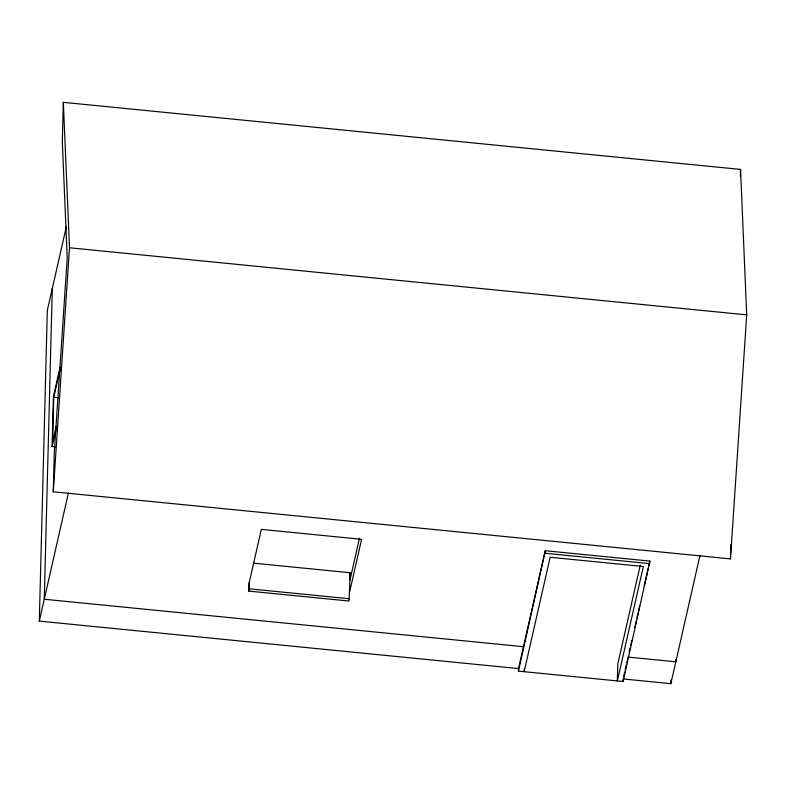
<?xml version="1.0" encoding="UTF-8"?>
<svg xmlns="http://www.w3.org/2000/svg" width="786" height="786" viewBox="0 0 786 786"><rect width="100%" height="100%" fill="white"/><g stroke="black" fill="none" stroke-linecap="round" stroke-linejoin="round"><path stroke-width="1.18" d="M518.505 668.581L518.436 671.126L623.062 681.491L649.904 561.086L545.278 550.721L518.505 668.581L39.3 621.107L47.327 310.411L66.417 226.417M52.298 288.541L44.271 599.246L523.466 646.711M55.285 446.821L52.112 446.507L53.399 396.665L60.129 367.072M60.198 368.998L53.772 397.303L52.613 442.046L56.101 426.719M53.271 491.8L54.283 452.412L67.232 257.749L62.31 141.716L63.332 102.327L740.54 169.412L746.7 314.862L730.469 558.885L53.271 491.8L69.502 247.777L63.332 102.327M253.554 563.159L350.202 572.739L349.013 601.035L248.74 591.101L248.926 583.959L261.325 529.371L361.599 539.304L349.721 591.603M248.74 591.101L249.447 581.669M349.564 579.783L350.202 572.739M524.213 669.141L524.144 671.696L550.141 557.274L643.351 566.5L617.354 680.922L617.786 664.101L640.266 565.173M518.436 671.126L545.278 550.721M623.062 681.491L623.131 678.937L670.851 683.673L699.972 555.466M670.851 683.673L670.939 679.998M675.881 659.356L675.813 661.802L628.093 657.076L626.786 662.834M730.469 558.885L730.528 556.498M730.597 554.11L730.842 544.56M740.353 176.575L740.54 169.412M52.112 446.507L56.15 428.753M39.3 621.107L68.431 492.91M350.025 579.872L359.467 538.272M623.652 676.638L624.693 672.04M625.214 669.731L626.265 665.133M629.173 652.331L630.244 647.595M630.785 645.227L631.865 640.482M634.823 627.444L636.444 620.341M636.974 617.973L638.055 613.227M638.596 610.86L639.676 606.114M644.245 585.973L648.283 568.199M648.823 565.822L649.904 561.086M69.502 247.777L746.7 314.862M53.772 397.303L58.999 397.824M545.209 553.275L649.835 563.631M249.26 588.812L349.534 598.745"/></g></svg>
